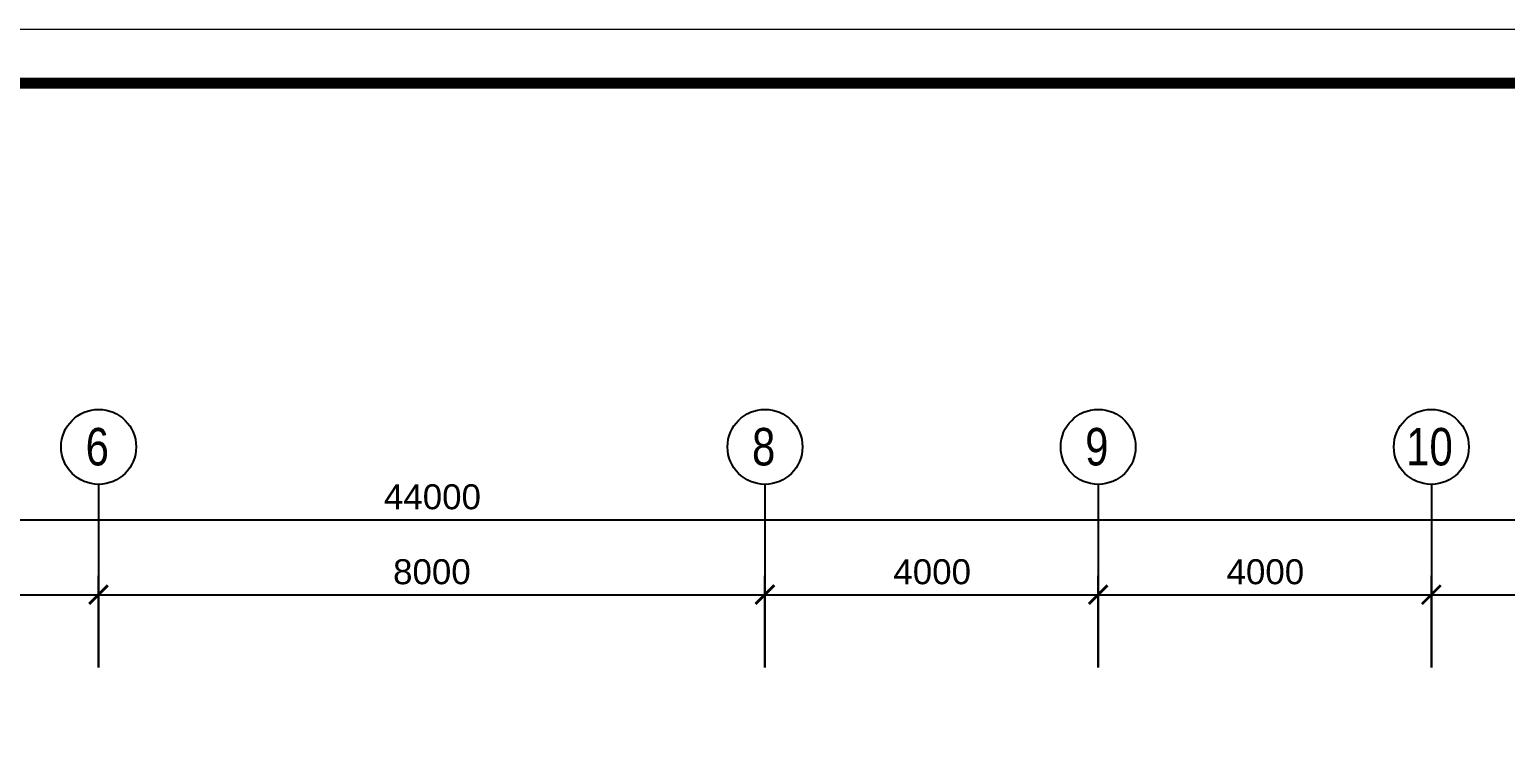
# Model space of a CAD drawing. Header units: millimetres. Extents: x 526420 to 928802, y 401925 to 509768.
# Drawn here: x 621518 to 639237, y 434139 to 442782 of the extents above; entities that cross this region are included whole.
import ezdxf

# ---------------------------------------------------------------- set-up
doc = ezdxf.new("R2010")
doc.units = ezdxf.units.MM
doc.header["$LTSCALE"] = 3000
doc.header["$MEASUREMENT"] = 0
doc.linetypes.add('CENTER', pattern=[2, 1.25, -0.25, 0.25, -0.25])
doc.layers.get('0').update_dxf_attribs({"linetype": 'CONTINUOUS'})
doc.layers.add('A', color=7, linetype='CONTINUOUS')
doc.layers.add('A-GRID', color=1, linetype='CONTINUOUS')
doc.styles.add('Arial', font='ARIAL.TTF')

msp = doc.modelspace()

# ---------------------------------------------------------------- linework, layer by layer
at = {"color": 0, "linetype": 'ByBlock', "const_width": 33.8}
for points in [[(622234, 435885), (622459, 436110)], [(622459, 436110), (622234, 435885)], [(630234, 435885), (630459, 436110)], [(630459, 436110), (630234, 435885)], [(634234, 435885), (634459, 436110)], [(634459, 436110), (634234, 435885)], [(638234, 435885), (638459, 436110)], [(638459, 436110), (638234, 435885)]]:
    msp.add_lwpolyline(points, dxfattribs=at)
at = {"layer": 'A', "linetype": 'ByBlock', "lineweight": 0}
for points in [[(653764, 442782), (598341, 442782), (598341, 403213), (653764, 403213)], [(598986, 403857), (653120, 403857), (653120, 442138), (598986, 442138)]]:
    msp.add_lwpolyline(points, close=True, dxfattribs=at)
at = {"layer": 'A', "linetype": 'ByBlock', "lineweight": 0, "const_width": 129}
msp.add_lwpolyline([(598986, 403857), (653120, 403857), (653120, 442138), (598986, 442138)], close=True, dxfattribs=at)
at = {"layer": 'A-GRID', "color": 0, "linetype": 'CENTER'}
for p, q in [((622347, 437322), (622347, 435122)), ((630347, 437322), (630347, 435122)), ((634347, 437322), (634347, 435122)), ((638347, 437322), (638347, 435122))]:
    msp.add_line(p, q, dxfattribs=at)
at = {"layer": 'A-GRID', "color": 0, "ltscale": 0.7}
for p, q in [((604197, 436897), (648497, 436897)), ((622347, 435122), (622347, 436222)), ((622347, 435122), (622347, 436222)), ((630347, 435122), (630347, 436222)), ((630347, 435122), (630347, 436222)), ((634347, 435122), (634347, 436222)), ((634347, 435122), (634347, 436222)), ((638347, 435122), (638347, 436222)), ((638347, 435122), (638347, 436222)), ((618197, 435997), (622497, 435997)), ((622197, 435997), (630497, 435997)), ((630197, 435997), (634497, 435997)), ((634197, 435997), (638497, 435997)), ((638197, 435997), (642497, 435997))]:
    msp.add_line(p, q, dxfattribs=at)
at = {"layer": 'A-GRID', "color": 0, "ltscale": 5}
for centre in [(622347, 437772), (630347, 437772), (634347, 437772), (638347, 437772)]:
    msp.add_circle(centre, 450, dxfattribs=at)

# ---------------------------------------------------------------- texts
at = {"layer": 'A-GRID', "color": 0, "style": 'Arial', "width": 0.8}
for s, p in [('6', (622191, 437549)), ('8', (630191, 437549)), ('9', (634191, 437549)), ('10', (638045, 437549))]:
    msp.add_text(s, height=450, dxfattribs=at).set_placement(p)
at = {"layer": 'A-GRID', "color": 0, "style": 'Arial'}
for s, p in [('44000', (625772, 437023)), ('8000', (625882, 436123)), ('4000', (631888, 436123)), ('4000', (635888, 436123))]:
    msp.add_text(s, height=300, dxfattribs=at).set_placement(p)

doc.saveas('drawing.dxf')
